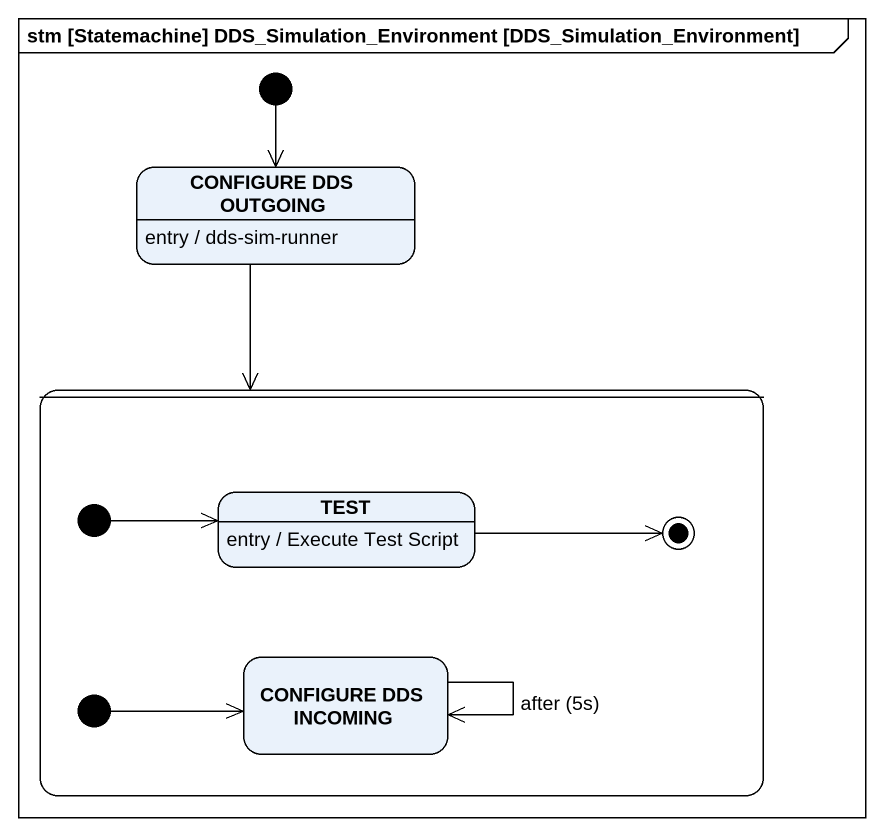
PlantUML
@startuml
mainframe stm [Statemachine] DDS_Simulation_Environment [DDS_Simulation_Environment]
hide empty description
state "CONFIGURE DDS OUTGOING" as CONFIGURE_DDS_OUTGOING
CONFIGURE_DDS_OUTGOING : entry / dds-sim-runner
state " " as state1 {
  state initial2 <<start>>
  state TEST
  TEST : entry / Execute Test Script
  state "CONFIGURE DDS INCOMING" as CONFIGURE_DDS_INCOMING
  state initial3 <<start>>
  TEST -right-> [*]
}
[*] --> CONFIGURE_DDS_OUTGOING
CONFIGURE_DDS_OUTGOING --> state1
initial2 -right-> TEST
CONFIGURE_DDS_INCOMING --> CONFIGURE_DDS_INCOMING : after (5s)
initial3 -right-> CONFIGURE_DDS_INCOMING
@enduml
